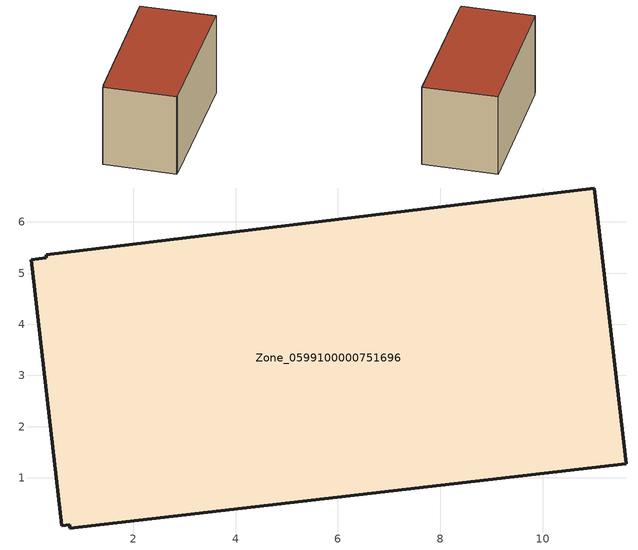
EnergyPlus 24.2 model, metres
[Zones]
Zone_0599100000751696
 floor ground (C_G): 0.76,0.08 0.6,0.06 0.01,5.27 0.3,5.3 0.29,5.36 11.02,6.66 11.64,1.27 0.76,0.02 z0
 wall outside (C_F): 11.64,1.27 11.02,6.66 0.29,5.36 0.3,5.3 0.01,5.27 0.6,0.06 0.76,0.08 0.76,0.02 11.64,1.27 z0:6.23
 roof outside (C_R): 0.3,5.3 0.01,5.27 0.6,0.06 0.76,0.08 0.76,0.02 11.64,1.27 11.02,6.66 0.29,5.36 z6.23
[BUILDING]
Pand.0599100000751696: North Axis=0; Terrain=City; Loads Convergence Tolerance Value=0.04; Temperature Convergence Tolerance Value=0.4; Solar Distribution=FullExterior; Maximum Number of Warmup Days=25; Minimum Number of Warmup Days=1
[Site:Location]
Rotterdam.The.Hague.AP_ZH_NLD Design_Conditions: Latitude=51.96; Longitude=4.45; Time Zone=1; Elevation=-4.5
[SITE:GROUNDTEMPERATURE:BUILDINGSURFACE]
18, 18, 18, 18, 18, 18, 18, 18, 18, 18, 18, 18
[MATERIAL] Thermal Absorptance=0.9; Solar Absorptance=0.7; Visible Absorptance=0.7
Name | Roughness | Thickness | Conductivity | Density | Specific Heat
G.TI.2006-2014 | MediumSmooth | 0.15 | 0.06 | 540 | 1210
F.TI.2006-2014 | Rough | 0.3 | 0.12 | 1920 | 840
R.TI.2006-2014 | MediumRough | 0.2 | 0.08 | 1500 | 1000
[CONSTRUCTION]
C_G: G.TI.2006-2014
C_F: F.TI.2006-2014
C_R: R.TI.2006-2014
[ZONE]
Zone_0599100000751696: Type=1; Multiplier=1; Ceiling Height=Autocalculate; Volume=Autocalculate; Floor Area=autocalculate; Part of Total Floor Area=Yes
[ZONEINFILTRATION:DESIGNFLOWRATE]
Infil_Zone_0599100000751696: Zone or ZoneList or Space or SpaceList=Zone_0599100000751696; Schedule=AlwaysOn; Design Flow Rate Calculation Method=Flow/Area; Flow Rate per Floor Area=0.0015; Constant Term Coefficient=1; Temperature Term Coefficient=0; Velocity Term Coefficient=0; Velocity Squared Term Coefficient=0
[HVACTEMPLATE:ZONE:IDEALLOADSAIRSYSTEM]
Zone_0599100000751696: Maximum Heating Supply Air Temperature=50; Minimum Cooling Supply Air Temperature=13; Maximum Heating Supply Air Humidity Ratio=0.0156; Minimum Cooling Supply Air Humidity Ratio=0.0077; Heating Limit=NoLimit; Cooling Limit=NoLimit; Dehumidification Control Type=ConstantSensibleHeatRatio; Cooling Sensible Heat Ratio=0.7; Dehumidification Setpoint=60; Humidification Control Type=None; Humidification Setpoint=30; Outdoor Air Method=None; Outdoor Air Flow Rate per Person=0.00944; Outdoor Air Flow Rate per Zone Floor Area=0; Outdoor Air Flow Rate per Zone=0; Demand Controlled Ventilation Type=None; Outdoor Air Economizer Type=NoEconomizer; Heat Recovery Type=None; Sensible Heat Recovery Effectiveness=0.7; Latent Heat Recovery Effectiveness=0.65
[ZONECONTROL:THERMOSTAT]
ThermostatControl_Zone_0599100000751696: Zone or ZoneList=Zone_0599100000751696; Control Type Schedule=DualSetpointControlType; Control 1=Thermostat_Zone_0599100000751696; Temperature Difference Between Cutout And Setpoint=0
[THERMOSTATSETPOINT:DUALSETPOINT]
Thermostat_Zone_0599100000751696: Heating Setpoint Temperature Schedule=HeatingSetpoint_Zone_0599100000751696; Cooling Setpoint Temperature Schedule=CoolingSetpoint_Zone_0599100000751696
[SCHEDULE:COMPACT]
HeatingSetpoint_Zone_0599100000751696: Through: 12/31, For: AllDays, Until: 24:00, 21
CoolingSetpoint_Zone_0599100000751696: Through: 12/31, For: AllDays, Until: 24:00, 24
DualSetpointControlType: Through: 12/31, For: AllDays, Until: 24:00, 4
AlwaysOn: Through: 12/31, For: AllDays, Until: 24:00, 1
